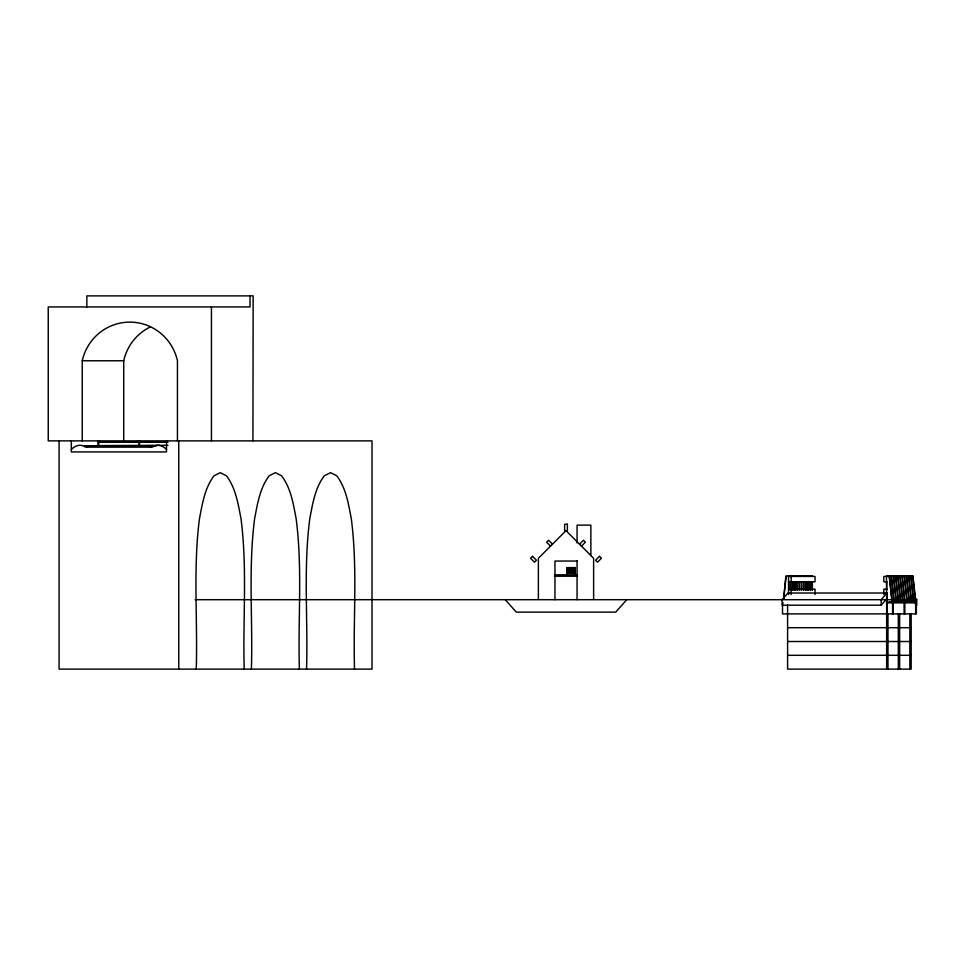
<?xml version="1.0" encoding="UTF-8"?>
<svg xmlns="http://www.w3.org/2000/svg" width="965" height="965" viewBox="0 0 965 965"><rect width="100%" height="100%" fill="white"/><g stroke="black" fill="none" stroke-linecap="round" stroke-linejoin="round"><path stroke-width="1.45" d="M916.702 605.2L916.75 599.699L914.808 597.468M575.104 567.613L574.875 573.367L575.104 567.613L566.877 567.613L567.034 573.355M783.532 598.903L785.92 575.888L812.373 575.888M783.761 598.903L786.005 577.323M567.818 572.378L568.156 568.361M568.506 572.378L568.59 568.361M569.205 572.378L569.531 568.361M569.893 572.378L569.977 568.361M572.378 572.378L572.462 568.361M573.065 572.378L573.403 568.361M573.753 572.378L573.837 568.361M887.016 593.005L881.178 599.699L881.226 605.2L782.181 605.2L782.133 599.699L787.971 593.005L887.016 593.005L887.064 598.505L881.226 605.2M626.768 599.699L615.718 612.124L516.299 612.124L505.25 599.699M579.531 544.176L583.439 540.267L585.393 542.221L581.485 546.13M71.314 449.473C74.824 445.746 80.409 443.598 84.823 446.831A9.469 9.324 -90 0 0 86.874 447.145M889.38 575.888L892.082 601.786L887.293 602.281M891.419 575.888L894.121 601.786L889.332 602.281M893.59 575.888L896.292 601.786L891.503 602.281M895.761 575.888L898.451 601.786L893.662 602.281M897.92 575.888L900.622 601.786L895.834 602.281M900.092 575.888L902.782 601.786L897.993 602.281M904.953 601.786L899.935 602.281L904.953 601.786L902.251 575.888M904.422 575.888L907.124 601.786L902.335 602.281M906.593 575.888L909.283 601.786L904.495 602.281M908.753 575.888L911.455 601.786L906.666 602.281M910.924 575.888L913.614 601.786L908.825 602.281M887.293 594.549L886.509 594.549L886.509 575.888L912.962 575.888L915.652 601.786L910.864 602.281M82.242 440.872L82.242 360.777L123.725 360.777A49.541 48.781 -90 0 1 150.118 327.038M168.007 442.284L98.744 442.284L98.744 445.299M168.007 445.299L96.476 445.625M84.45 445.709L156.632 445.709M86.874 447.145L150.95 447.145M577.058 561.039L554.959 561.039L554.959 599.699M567.432 568.096L570.689 568.096M571.304 568.096L574.561 568.096M567.432 572.571L570.689 572.571M571.304 572.571L574.561 572.571M554.453 574.838L577.058 574.838M554.453 576.226L577.058 576.226M788.55 576.431L815.039 576.431L815.039 581.847L788.55 581.847M910.345 576.431L883.844 576.431L883.844 581.847L886.835 581.847M788.55 589.145L815.039 589.145L815.039 594.549M886.835 589.145L883.844 589.145L883.844 594.549M195.171 599.699L916.75 599.699M892.082 601.786L889.151 575.888M894.121 601.786L891.19 575.888M896.292 601.786L893.361 575.888M898.451 601.786L895.52 575.888M900.622 601.786L897.691 575.888M902.782 601.786L899.863 575.888M907.124 601.786L904.193 575.888M909.283 601.786L906.352 575.888M911.455 601.786L908.523 575.888M913.614 601.786L910.695 575.888M915.652 601.786L912.733 575.888M783.23 602.836L782.519 602.836L782.519 613.885L916.376 613.885L916.376 602.836L886.533 602.836M787.597 627.696L911.165 627.696M787.597 641.508L911.165 641.508M787.597 655.307L911.165 655.307M166.511 449.473C163.013 445.746 157.428 443.598 153.013 446.831A9.469 9.324 -90 0 1 150.95 447.145M552.487 544.176L548.578 540.267L546.624 542.221L550.533 546.13M913.783 601.846L915.725 604.078M902.022 575.888L904.724 601.786M887.112 613.885L887.064 594.549M915.652 602.836L915.652 613.885M911.165 613.885L911.165 669.119L787.597 669.119L787.597 604.946M909.85 613.885L909.85 669.119M904.832 602.836L904.832 613.885M904.109 602.836L904.109 613.885M899.633 613.885L899.633 669.119M898.306 613.885L898.306 669.119M895.05 575.888L895.05 578.759M893.288 602.836L893.288 613.885M892.565 602.836L892.565 613.885M887.969 613.885L887.969 669.119M886.739 581.63L886.739 590.242M886.642 598.988L886.642 669.119M812.373 581.63L812.373 590.242M812.144 581.63L812.144 590.242M810.335 581.63L810.335 590.242M810.105 581.63L810.105 590.242M808.163 581.63L808.163 590.242M807.934 581.63L807.934 590.242M806.004 581.63L806.004 590.242M805.775 581.63L805.775 590.242M803.833 581.63L803.833 590.242M803.604 581.63L803.604 590.242M801.674 581.63L801.674 590.242M801.433 581.63L801.433 590.242M799.502 581.63L799.502 590.242M799.273 581.63L799.273 590.242M797.331 581.63L797.331 590.242M797.102 581.63L797.102 590.242M795.172 581.63L795.172 590.242M794.943 581.63L794.943 590.242M793.001 581.63L793.001 590.242M792.772 581.63L792.772 590.242M791.191 576.431L791.191 581.847M791.191 589.145L791.191 594.549M790.842 581.63L790.842 590.242M790.612 581.63L790.612 590.242M788.803 581.63L788.803 590.242M788.562 575.888L788.55 594.549M593.62 599.349L593.62 558.277L566.009 530.654L538.386 558.277L538.386 599.349M590.857 555.514L590.857 525.129L577.058 525.129L577.058 542.933M577.058 560.725L577.058 599.699M574.561 573.186L571.304 573.186M574.452 568.047L574.452 572.607M572.703 568.361L572.788 572.378M570.689 573.186L567.432 573.186M570.58 568.047L570.58 572.607M567.541 568.047L567.541 572.607M354.517 669.119C353.033 619.023 357.762 568.554 351.308 518.688C348.413 503.887 346.121 488.133 336.749 475.793L330.537 472.657L324.337 475.793C314.952 488.133 312.66 503.887 309.777 518.688C303.312 568.554 308.04 619.023 306.556 669.119M299.367 669.119C297.883 619.023 302.612 568.554 296.146 518.688C293.264 503.887 290.972 488.133 281.587 475.793L275.387 472.657L269.175 475.793C259.802 488.133 257.51 503.887 254.615 518.688C248.162 568.554 252.89 619.023 251.407 669.119M252.927 440.872L253.156 295.881L86.85 295.881L86.85 306.93M250.044 295.881L250.044 306.93L48.25 306.93L48.25 440.872L372.02 440.872L372.02 669.119L59.082 669.119L59.082 440.872M244.217 669.119C242.734 619.023 247.45 568.554 240.997 518.688C238.114 503.887 235.822 488.133 226.437 475.793L220.237 472.657L214.025 475.793C204.652 488.133 202.361 503.887 199.466 518.688C193.012 568.554 197.741 619.023 196.257 669.119M211.444 306.93L211.444 440.872M178.754 440.872L178.754 669.119M177.439 440.872L177.439 360.777A49.541 48.781 -90 0 0 129.841 322.117A49.541 48.781 -90 0 0 82.242 360.777M166.511 440.872L166.511 451.922L71.314 451.922L71.314 440.872M140.299 440.872L140.299 442.284M139.539 442.284L139.539 445.299M139.093 442.284L139.093 445.299M138.333 440.872L138.333 442.284M123.725 360.777L123.725 440.872M99.492 440.872L99.492 442.284M98.297 445.299L97.537 440.872M574.826 574.838A4.101 2.907 -90 0 0 575.116 573.186L566.877 573.186A4.101 2.907 -90 0 0 567.155 574.838M532.535 556.322L530.581 558.277L534.477 562.173L536.431 560.231L532.535 556.322M599.482 556.322L595.574 560.231L597.528 562.173L601.436 558.277L599.482 556.322M567.384 524.224L564.621 524.224L564.621 530.654L567.384 530.654L567.384 524.224M570.689 567.951L567.432 567.951L567.432 572.703L570.689 572.703L570.689 567.951M574.561 567.951L571.304 567.951L571.304 572.703L574.561 572.703L574.561 567.951"/></g></svg>
